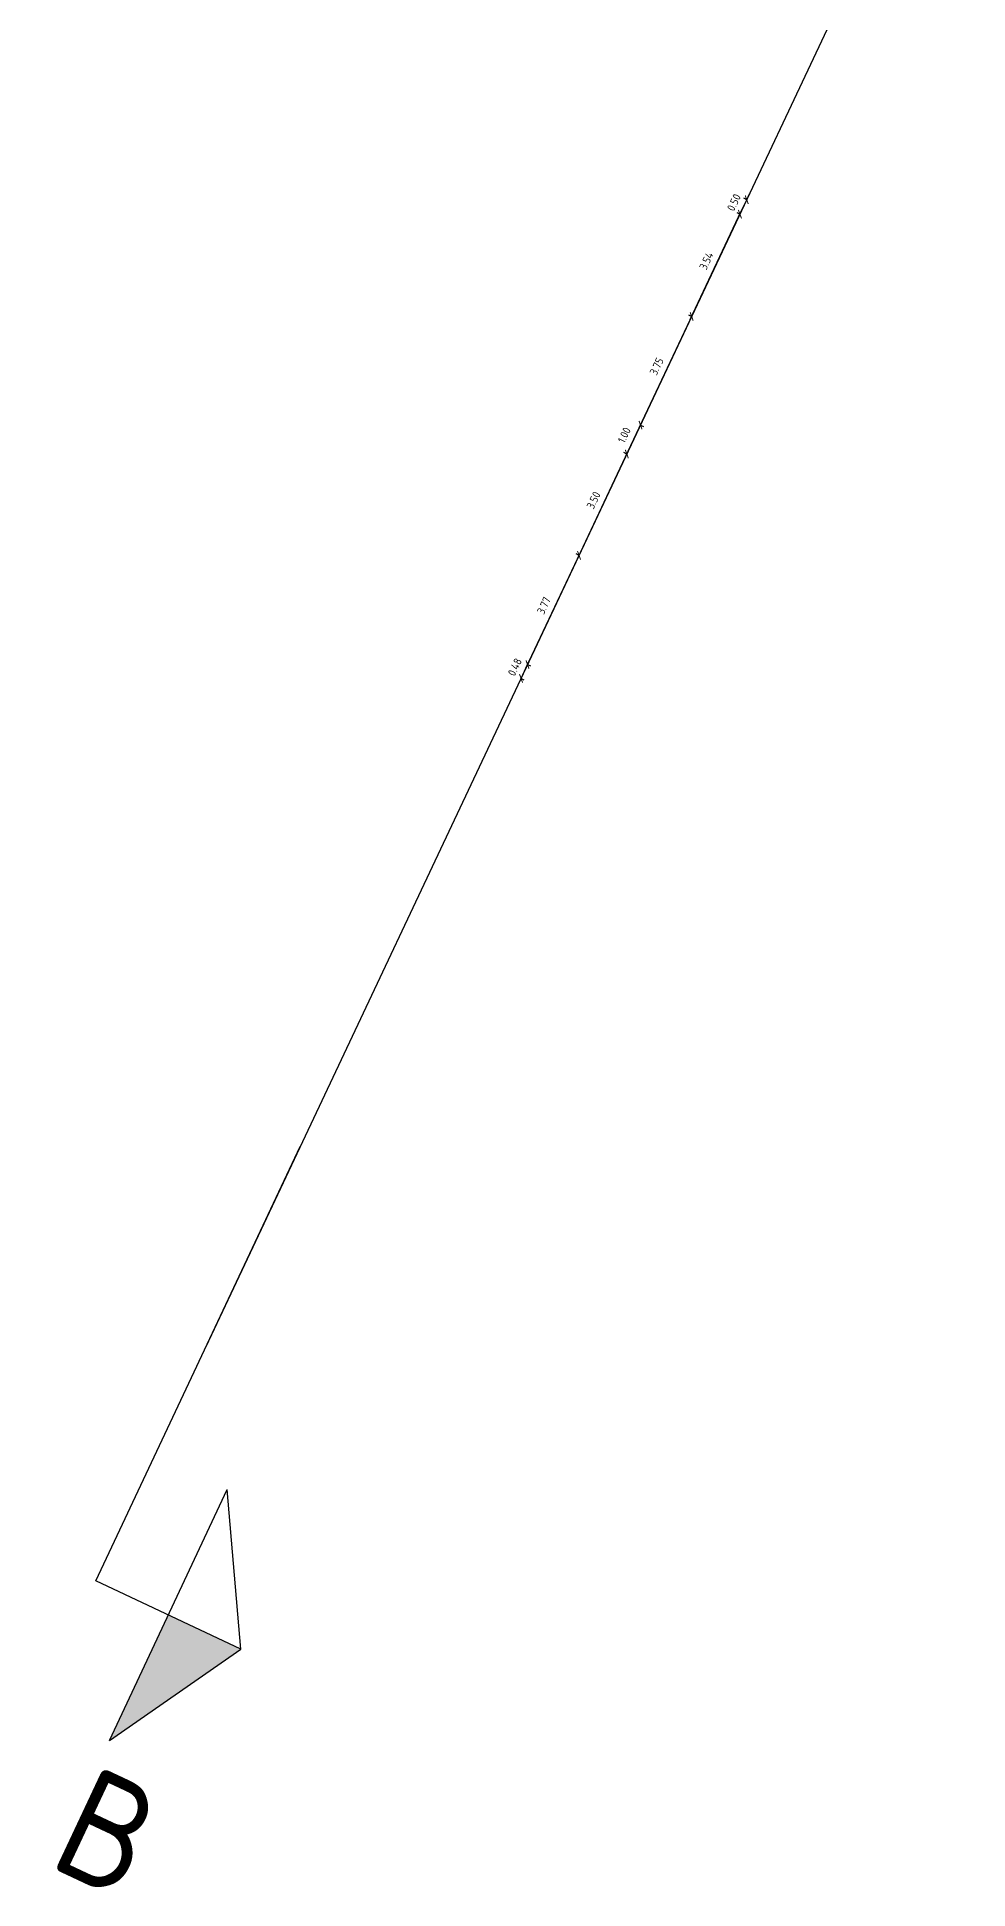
# Model space of a CAD drawing. Header units: metres. Extents: x 166439 to 168621, y 6226863 to 6228959.
# Drawn here: x 168511.1 to 168540.2, y 6228628 to 6228685.8 of the extents above; entities that cross this region are included whole.
import ezdxf

# ---------------------------------------------------------------- set-up
doc = ezdxf.new("R2010")
doc.units = ezdxf.units.M
doc.header["$LTSCALE"] = 0.1
doc.header["$MEASUREMENT"] = 0
doc.layers.get('0').update_dxf_attribs({"linetype": 'CONTINUOUS'})
doc.layers.get('DEFPOINTS').update_dxf_attribs({"color": 5, "linetype": 'CONTINUOUS'})
doc.layers.add('04_mått', color=4, linetype='CONTINUOUS')
doc.layers.add('05_sektion', color=7, linetype='CONTINUOUS')
doc.styles.add('ISO', font='iso.shx')
doc.dimstyles.new('BH90$0', dxfattribs={"dimscale": 0.05, "dimtxt": 2.5, "dimasz": 2, "dimexe": 1, "dimexo": 5, "dimgap": 2, "dimtad": 1, "dimzin": 0, "dimdsep": 46, "dimtxsty": 'ISO', "dimblk1": 'ARCHTICK', "dimblk2": 'ARCHTICK', "dimsah": 1, "dimcen": 1.5, "dimdle": 1, "dimadec": 0, "dimazin": 0, "dimtfac": 1, "dimtix": 1, "dimtmove": 0, "dimatfit": 3, "dimfxl": 1.5, "dimfxlon": 1, "dimtolj": 1, "dimtzin": 0, "dimarcsym": 0})

# ---------------------------------------------------------------- blocks, each defined once
blk = doc.blocks.new('_snitt2')
for p, q in [((-4.33, 2.5), (0, 5)), ((0, 5), (4.33, 2.5)), ((0, 5), (0, 0)), ((-4.33, 2.5), (4.33, 2.5)), ((0, 0), (15, 0))]:
    blk.add_line(p, q)
blk.add_solid([(-4.33, 2.5), (0, 5), (0, 2.5)])
blk = doc.blocks.new('_ARCHTICK')
at = {"color": 0, "linetype": 'ByBlock', "const_width": 0.15}
blk.add_lwpolyline([(-0.5, -0.5), (0.5, 0.5)], dxfattribs=at)
blk = doc.blocks.new('*D267')
at = {"layer": '04_mått', "color": 0, "lineweight": -2}
for p, q in [((168526.232, 6228665.798), (168526.435, 6228666.23)), ((168526.435, 6228666.23), (168526.521, 6228666.411)), ((168526.435, 6228666.23), (168526.526, 6228666.188)), ((168526.232, 6228665.798), (168526.146, 6228665.618)), ((168526.232, 6228665.798), (168526.322, 6228665.756))]:
    blk.add_line(p, q, dxfattribs=at)
at = {"layer": 'DEFPOINTS', "color": 0}
for p in [(168526.435, 6228666.23), (168526.435, 6228666.23), (168526.232, 6228665.798)]:
    blk.add_point(p, dxfattribs=at)
at = {"layer": '04_mått', "color": 0, "lineweight": -2, "xscale": 0.2, "yscale": 0.2, "zscale": 0.2}
for p, rotation in [((168526.435, 6228666.23), 244.753654087991), ((168526.232, 6228665.798), 64.75365408799097)]:
    blk.add_blockref('_ARCHTICK', p, dxfattribs=dict(at, rotation=rotation))
at = {"layer": '04_mått', "color": 0, "insert": (168526.039, 6228666.153), "char_height": 0.25, "attachment_point": 5, "rotation": 64.75365, "style": 'ISO'}
blk.add_mtext('\\A1;0.48', dxfattribs=at)
blk = doc.blocks.new('*D268')
at = {"layer": '04_mått', "color": 0, "lineweight": -2}
for p, q in [((168526.393, 6228666.14), (168528.087, 6228669.733)), ((168528.044, 6228669.643), (168527.954, 6228669.685)), ((168526.435, 6228666.23), (168526.526, 6228666.188))]:
    blk.add_line(p, q, dxfattribs=at)
at = {"layer": 'DEFPOINTS', "color": 0}
for p in [(168528.044, 6228669.643), (168528.044, 6228669.643), (168526.435, 6228666.23)]:
    blk.add_point(p, dxfattribs=at)
at = {"layer": '04_mått', "color": 0, "lineweight": -2, "xscale": 0.2, "yscale": 0.2, "zscale": 0.2}
for p, rotation in [((168528.044, 6228669.643), 64.75365408799098), ((168526.435, 6228666.23), 244.753654087991)]:
    blk.add_blockref('_ARCHTICK', p, dxfattribs=dict(at, rotation=rotation))
at = {"layer": '04_mått', "color": 0, "insert": (168526.946, 6228668.075), "char_height": 0.25, "attachment_point": 5, "rotation": 64.75365, "style": 'ISO'}
blk.add_mtext('\\A1;3.77', dxfattribs=at)
blk = doc.blocks.new('*D269')
at = {"layer": '04_mått', "color": 0, "lineweight": -2}
for p, q in [((168528.002, 6228669.552), (168529.58, 6228672.899)), ((168529.537, 6228672.808), (168529.447, 6228672.851)), ((168528.044, 6228669.643), (168527.954, 6228669.685))]:
    blk.add_line(p, q, dxfattribs=at)
at = {"layer": 'DEFPOINTS', "color": 0}
for p in [(168529.537, 6228672.808), (168529.537, 6228672.808), (168528.044, 6228669.643)]:
    blk.add_point(p, dxfattribs=at)
at = {"layer": '04_mått', "color": 0, "lineweight": -2, "xscale": 0.2, "yscale": 0.2, "zscale": 0.2}
for p, rotation in [((168529.537, 6228672.808), 64.75365408799098), ((168528.044, 6228669.643), 244.753654087991)]:
    blk.add_blockref('_ARCHTICK', p, dxfattribs=dict(at, rotation=rotation))
at = {"layer": '04_mått', "color": 0, "insert": (168528.497, 6228671.364), "char_height": 0.25, "attachment_point": 5, "rotation": 64.75365, "style": 'ISO'}
blk.add_mtext('\\A1;3.50', dxfattribs=at)
blk = doc.blocks.new('*D270')
at = {"layer": '04_mått', "color": 0, "lineweight": -2}
for p, q in [((168529.494, 6228672.718), (168530.006, 6228673.803)), ((168529.964, 6228673.713), (168530.054, 6228673.67)), ((168529.537, 6228672.808), (168529.447, 6228672.851))]:
    blk.add_line(p, q, dxfattribs=at)
at = {"layer": 'DEFPOINTS', "color": 0}
for p in [(168529.962, 6228673.713), (168529.964, 6228673.713), (168529.537, 6228672.808)]:
    blk.add_point(p, dxfattribs=at)
at = {"layer": '04_mått', "color": 0, "lineweight": -2, "xscale": 0.2, "yscale": 0.2, "zscale": 0.2}
for p, rotation in [((168529.964, 6228673.713), 64.75365408799098), ((168529.537, 6228672.808), 244.753654087991)]:
    blk.add_blockref('_ARCHTICK', p, dxfattribs=dict(at, rotation=rotation))
at = {"layer": '04_mått', "color": 0, "insert": (168529.456, 6228673.399), "char_height": 0.25, "attachment_point": 5, "rotation": 64.75365, "style": 'ISO'}
blk.add_mtext('\\A1;1.00', dxfattribs=at)
blk = doc.blocks.new('*D271')
at = {"layer": '04_mått', "color": 0, "lineweight": -2}
for p, q in [((168529.921, 6228673.622), (168531.606, 6228677.195)), ((168531.563, 6228677.105), (168531.473, 6228677.147)), ((168529.964, 6228673.713), (168530.054, 6228673.67))]:
    blk.add_line(p, q, dxfattribs=at)
at = {"layer": 'DEFPOINTS', "color": 0}
for p in [(168531.563, 6228677.105), (168531.563, 6228677.105), (168529.962, 6228673.713)]:
    blk.add_point(p, dxfattribs=at)
at = {"layer": '04_mått', "color": 0, "lineweight": -2, "xscale": 0.2, "yscale": 0.2, "zscale": 0.2}
for p, rotation in [((168531.563, 6228677.105), 64.75365408799098), ((168529.964, 6228673.713), 244.753654087991)]:
    blk.add_blockref('_ARCHTICK', p, dxfattribs=dict(at, rotation=rotation))
at = {"layer": '04_mått', "color": 0, "insert": (168530.469, 6228675.547), "char_height": 0.25, "attachment_point": 5, "rotation": 64.75365, "style": 'ISO'}
blk.add_mtext('\\A1;3.75', dxfattribs=at)
blk = doc.blocks.new('*D272')
at = {"layer": '04_mått', "color": 0, "lineweight": -2}
for p, q in [((168531.52, 6228677.014), (168533.114, 6228680.393)), ((168533.071, 6228680.302), (168532.98, 6228680.345)), ((168531.563, 6228677.105), (168531.473, 6228677.147))]:
    blk.add_line(p, q, dxfattribs=at)
at = {"layer": 'DEFPOINTS', "color": 0}
for p in [(168533.071, 6228680.302), (168533.071, 6228680.302), (168531.563, 6228677.105)]:
    blk.add_point(p, dxfattribs=at)
at = {"layer": '04_mått', "color": 0, "lineweight": -2, "xscale": 0.2, "yscale": 0.2, "zscale": 0.2}
for p, rotation in [((168533.071, 6228680.302), 64.75365408799098), ((168531.563, 6228677.105), 244.753654087991)]:
    blk.add_blockref('_ARCHTICK', p, dxfattribs=dict(at, rotation=rotation))
at = {"layer": '04_mått', "color": 0, "insert": (168532.023, 6228678.842), "char_height": 0.25, "attachment_point": 5, "rotation": 64.75365, "style": 'ISO'}
blk.add_mtext('\\A1;3.54', dxfattribs=at)
blk = doc.blocks.new('*D273')
at = {"layer": '04_mått', "color": 0, "lineweight": -2}
for p, q in [((168533.071, 6228680.302), (168533.284, 6228680.754)), ((168533.284, 6228680.754), (168533.194, 6228680.797)), ((168533.284, 6228680.754), (168533.369, 6228680.935)), ((168533.071, 6228680.302), (168532.98, 6228680.345)), ((168533.071, 6228680.302), (168532.986, 6228680.121))]:
    blk.add_line(p, q, dxfattribs=at)
at = {"layer": 'DEFPOINTS', "color": 0}
for p in [(168533.284, 6228680.754), (168533.284, 6228680.754), (168533.071, 6228680.302)]:
    blk.add_point(p, dxfattribs=at)
at = {"layer": '04_mått', "color": 0, "lineweight": -2, "xscale": 0.2, "yscale": 0.2, "zscale": 0.2}
for p, rotation in [((168533.284, 6228680.754), 244.753654087991), ((168533.071, 6228680.302), 64.75365408799097)]:
    blk.add_blockref('_ARCHTICK', p, dxfattribs=dict(at, rotation=rotation))
at = {"layer": '04_mått', "color": 0, "insert": (168532.884, 6228680.667), "char_height": 0.25, "attachment_point": 5, "rotation": 64.75365, "style": 'ISO'}
blk.add_mtext('\\A1;0.50', dxfattribs=at)

msp = doc.modelspace()

# ---------------------------------------------------------------- linework, layer by layer
at = {"layer": '04_mått', "color": 3, "flags": 128}
msp.add_lwpolyline([(168540.196, 6228695.412), (168516.385, 6228644.9172)], dxfattribs=at)

# ---------------------------------------------------------------- block references
at = {"layer": '05_sektion', "xscale": -1, "rotation": 244.8458079086111}
msp.add_blockref('_snitt2', (168512.95, 6228637.6022), dxfattribs=at)

# ---------------------------------------------------------------- texts
at = {"layer": '05_sektion', "style": 'ISO'}
msp.add_text('B', height=3.5, rotation=334.845808, dxfattribs=at).set_placement((168511.3817, 6228628.7297))

# ---------------------------------------------------------------- dimensions: what is measured, and where the dimension line sits
at = {"layer": '04_mått'}
for base, p1, p2, picture, middle in [((168533.2841, 6228680.7543), (168533.0709, 6228680.3021), (168533.2841, 6228680.7543), '*D273', (168532.8835, 6228680.6668)), ((168533.0709, 6228680.3021), (168531.563, 6228677.1045), (168533.0709, 6228680.3021), '*D272', (168532.023, 6228678.8419)), ((168531.563, 6228677.1045), (168529.9622, 6228673.7134), (168531.563, 6228677.1045), '*D271', (168530.4694, 6228675.5472)), ((168529.9636, 6228673.7127), (168529.5371, 6228672.8082), (168529.9622, 6228673.7134), '*D270', (168529.4564, 6228673.3991)), ((168529.5371, 6228672.8082), (168528.0443, 6228669.6425), (168529.5371, 6228672.8082), '*D269', (168528.4968, 6228671.364)), ((168528.0443, 6228669.6425), (168526.4352, 6228666.2302), (168528.0443, 6228669.6425), '*D268', (168526.9458, 6228668.075))]:
    dim = msp.add_linear_dim(base=base, p1=p1, p2=p2, angle=244.753654, dimstyle='BH90$0', override={"dimscale": 0.1, "dimtmove": 1}, dxfattribs=at)
    dim.commit()
    dim.dimension.update_dxf_attribs({"geometry": picture, "text_midpoint": middle})
dim = msp.add_aligned_dim(p1=(168526.2316, 6228665.7985), p2=(168526.4352, 6228666.2302), distance=0, dimstyle='BH90$0', override={"dimscale": 0.1}, dxfattribs=at)
dim.commit()
dim.dimension.update_dxf_attribs({"geometry": '*D267', "text_midpoint": (168526.0395, 6228666.1529)})

doc.saveas('drawing.dxf')
